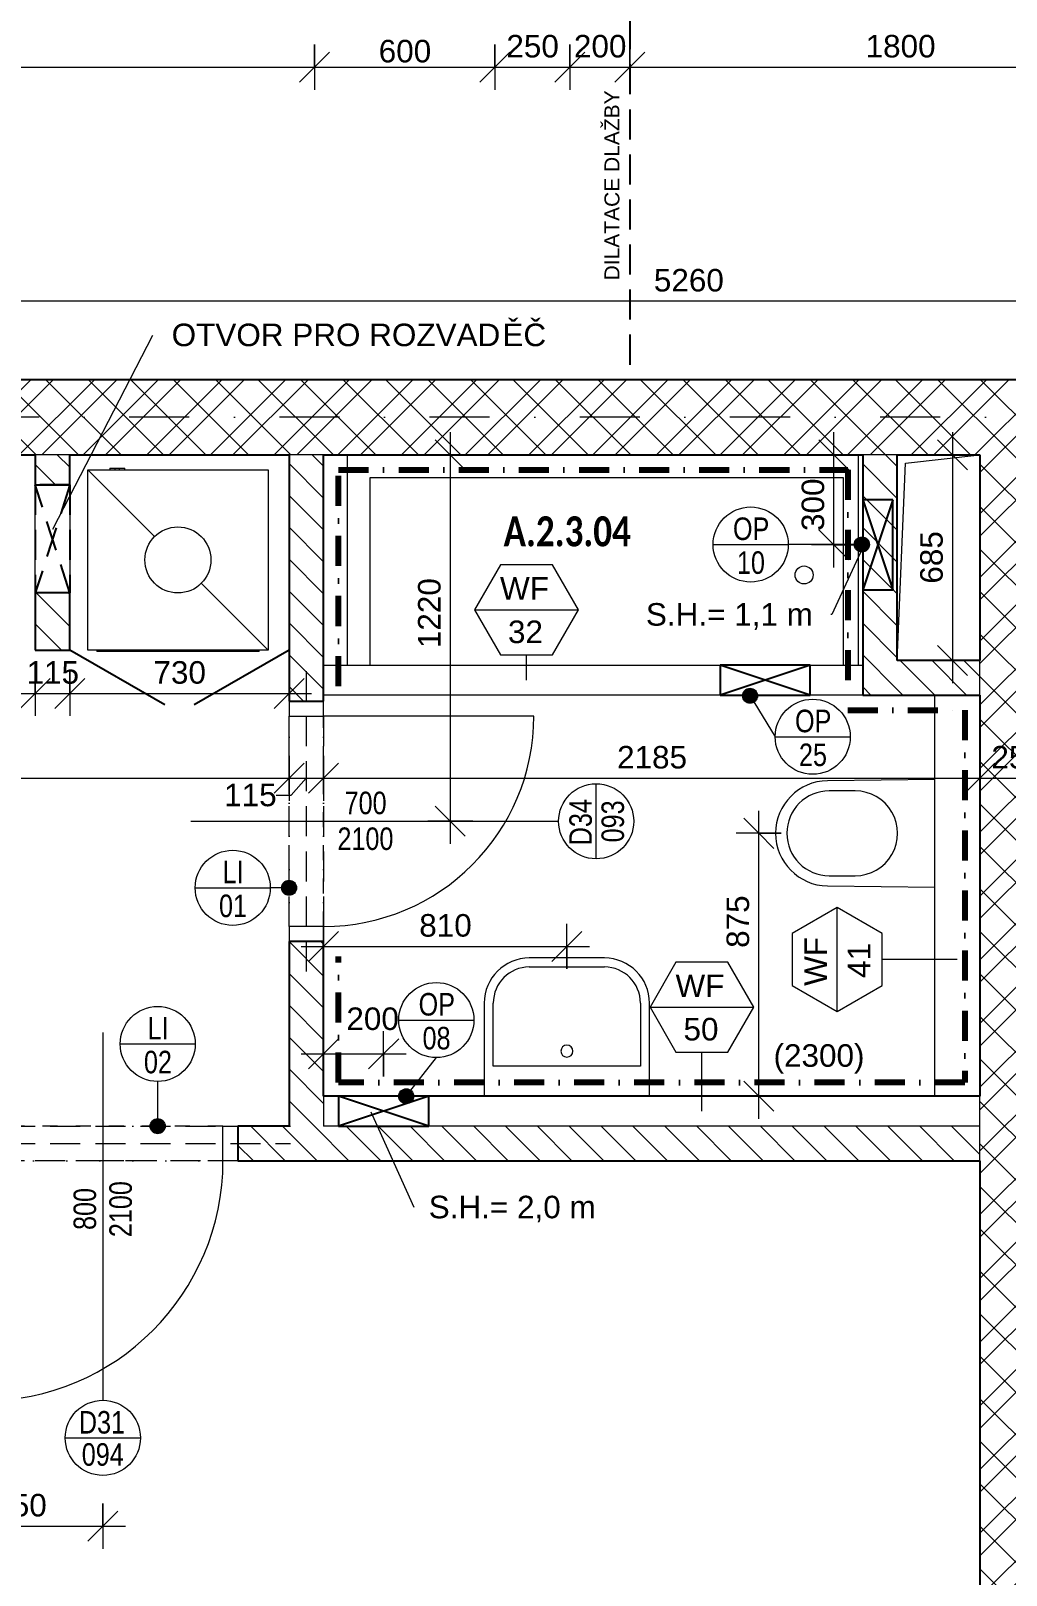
# Model space of a CAD drawing. Header units: millimetres. Extents: x -2533 to 40625, y -3604 to 14792.
# Drawn here: x 12915 to 16163, y 2996 to 8136 of the extents above; entities that cross this region are included whole.
import ezdxf

# ---------------------------------------------------------------- set-up
doc = ezdxf.new("R2010")
doc.units = ezdxf.units.MM
for name, pattern in [('HA_Dash_3mm-S1mm', [150, 100, -50]), ('HA_DashDot_10mm-S3mm', [500, 200, -150, 0, -150]), ('HA_DashDot_2_2mm-S0_6mm', [110, 50, -30, 0, -30]), ('HA_DashDot_4mm-S1mm', [200, 100, -50, 0, -50])]:
    doc.linetypes.add(name, pattern=pattern)
for name, color, linetype, lineweight in [('A-____-____-DIMS', 9, 'Continuous', 5), ('A-____-____-DIMS-50', 9, 'Continuous', 5), ('A-____-____-IDEN', 9, 'Continuous', 9), ('A-AREA-____-IDEN', 9, 'Continuous', 9), ('A-DETL-____-HDLN', 9, 'HA_Dash_3mm-S1mm', 25), ('A-DETL-____-OTLN', 9, 'Continuous', 25), ('A-DETL-GENF-OTLN', 9, 'Continuous', 9), ('A-DOOR-____-IDEN', 9, 'Continuous', 9), ('A-DOOR-____-MCUT', 9, 'HA_DashDot_2_2mm-S0_6mm', 9), ('A-DOOR-____-OTLN', 9, 'Continuous', 9), ('A-DOOR-FRAM-MCUT', 9, 'Continuous', 9), ('A-GENM-____-HDLN', 9, 'HA_Dash_3mm-S1mm', 9), ('A-GENM-____-IDEN', 9, 'Continuous', 9), ('A-GENM-____-MCUT', 9, 'HA_Dash_3mm-S1mm', 25), ('A-GENM-____-OTLN', 9, 'Continuous', 9), ('A-WALL-____-IDEN', 9, 'Continuous', 9), ('A-WALL-____-MCUT', 9, 'Continuous', 9), ('A-WALL-____-PATT', 9, 'Continuous', 25), ('E-ELEC-FIXT-OTLN', 9, 'Continuous', 9), ('G-____-____-TEXT', 9, 'Continuous', 5), ('I-WALL-____-MCUT', 9, 'Continuous', 25), ('I-WALL-____-OTLN', 9, 'Continuous', 9), ('P-SANR-FIXT-OTLN', 9, 'Continuous', 9), ('S-GRID-____-OTLN', 9, 'Continuous', 5)]:
    doc.layers.add(name, color=color, linetype=linetype, lineweight=lineweight)
doc.styles.add('Arial_1', font='arial.ttf', dxfattribs={"height": 75})
doc.styles.add('Arial_2', font='arial.ttf', dxfattribs={"width": 0.8, "height": 75})
doc.styles.add('Arial_3', font='arial.ttf', dxfattribs={"height": 50})
doc.styles.add('Calibri_B', font='calibrib.ttf', dxfattribs={"width": 0.8, "height": 100})
doc.dimstyles.new('Inner_Dimensions', dxfattribs={"dimscale": 304.8, "dimtxt": 76.519455, "dimasz": 0.328084, "dimexe": 0.246063, "dimexo": 0.0625, "dimgap": 0.032808, "dimtad": 1, "dimdec": 0, "dimzin": 0, "dimdsep": 46, "dimtxsty": 'Arial_1', "dimblk1": 'OBLIQUE', "dimblk2": 'OBLIQUE', "dimsah": 1, "dimcen": 0.09, "dimdle": 0.246063, "dimazin": 0, "dimtfac": 1, "dimtdec": 4, "dimtix": 1, "dimtmove": 2, "dimatfit": 3, "dimfxl": 0.246063, "dimfxlon": 1, "dimtvp": 1, "dimtolj": 1, "dimtzin": 0, "dimlwd": 9, "dimlwe": 9, "dimarcsym": 2})
doc.dimstyles.new('Inner_Dimensions_1', dxfattribs={"dimscale": 304.8, "dimtxt": 76.519455, "dimasz": 0.328084, "dimexe": 0.246063, "dimexo": 0.0625, "dimgap": 0.032808, "dimtad": 1, "dimdec": 0, "dimzin": 0, "dimdsep": 46, "dimtxsty": 'Arial_1', "dimblk1": 'OBLIQUE', "dimblk2": 'OBLIQUE', "dimsah": 1, "dimcen": 0.09, "dimdle": 0.246063, "dimazin": 0, "dimtfac": 1, "dimtdec": 4, "dimtix": 1, "dimtmove": 0, "dimatfit": 3, "dimfxl": 0.246063, "dimfxlon": 1, "dimtvp": 1, "dimtolj": 1, "dimtzin": 0, "dimlwd": 9, "dimlwe": 9, "dimarcsym": 2})
doc.dimstyles.new('Inner_Dimensions_2', dxfattribs={"dimscale": 304.8, "dimtxt": 76.519455, "dimasz": 0.328084, "dimexe": 0.246063, "dimexo": 0.0625, "dimgap": 0.032808, "dimtad": 1, "dimdec": 0, "dimzin": 0, "dimdsep": 46, "dimtxsty": 'Arial_1', "dimblk1": 'OBLIQUE', "dimblk2": 'OBLIQUE', "dimsah": 1, "dimcen": 0.09, "dimdle": 0.246063, "dimazin": 0, "dimtfac": 1, "dimtdec": 4, "dimtix": 1, "dimtmove": 1, "dimatfit": 3, "dimfxl": 0.246063, "dimfxlon": 1, "dimtvp": 1, "dimtolj": 1, "dimtzin": 0, "dimlwd": 9, "dimlwe": 9, "dimarcsym": 2})
pattern_1 = [(45, (0, 0), (-106.066, 106.066), []), (45, (75, 0), (-106.066, 106.066), []), (315, (0, 0), (70.71068, 70.71068), [])]
pattern_2 = [(135, (0, 0), (-53.033, -53.033), [])]

# ---------------------------------------------------------------- blocks, each defined once
blk = doc.blocks.new('HA_DR_Single_Swing_Solid - In_BJ_800x2100-2215793-DSP_2NP-A')
at = {"layer": 'A-DOOR-____-MCUT'}
for p, q in [((-400, 57.5), (400, 57.5)), ((-400, -57.5), (400, -57.5))]:
    blk.add_line(p, q, dxfattribs=at)
at = {"layer": 'A-DOOR-____-OTLN', "lineweight": 5}
blk.add_line((400, 857.5), (400, 57.5), dxfattribs=at)
blk.add_arc((400, 57.5), 800, 90, 180, dxfattribs=at)
at = {"layer": 'A-DOOR-FRAM-MCUT'}
for p, q in [((-450, 57.5), (-400, 57.5)), ((-400, 57.5), (-400, -57.5)), ((400, 57.5), (450, 57.5)), ((400, -57.5), (400, 57.5)), ((-400, -57.5), (-450, -57.5)), ((450, -57.5), (400, -57.5))]:
    blk.add_line(p, q, dxfattribs=at)
blk = doc.blocks.new('HA_DR_Single_Swing_Solid - In_BJ_700x2100-2215785-DSP_2NP-A')
at = {"layer": 'A-DOOR-____-MCUT'}
for p, q in [((-350, 57.5), (350, 57.5)), ((-350, -57.5), (350, -57.5))]:
    blk.add_line(p, q, dxfattribs=at)
at = {"layer": 'A-DOOR-____-OTLN', "lineweight": 5}
blk.add_line((350, -757.5), (350, -57.5), dxfattribs=at)
blk.add_arc((350, -57.5), 700, 180, 270, dxfattribs=at)
at = {"layer": 'A-DOOR-FRAM-MCUT'}
for p, q in [((-350, 57.5), (-400, 57.5)), ((-350, -57.5), (-350, 57.5)), ((400, 57.5), (350, 57.5)), ((350, 57.5), (350, -57.5)), ((-400, -57.5), (-350, -57.5)), ((350, -57.5), (400, -57.5))]:
    blk.add_line(p, q, dxfattribs=at)
blk = doc.blocks.new('HA_GM_Shaft_Rectangle - Default-2065167-DSP_2NP-A')
at = {"layer": 'A-DETL-GENF-OTLN'}
for p, q in [((27.5, -27.5), (275, 0)), ((0, -685), (27.5, -27.5))]:
    blk.add_line(p, q, dxfattribs=at)
at = {"layer": 'A-GENM-____-OTLN'}
for p, q in [((0, -685), (0, 0)), ((0, 0), (275, 0)), ((275, 0), (275, -685)), ((275, -685), (0, -685))]:
    blk.add_line(p, q, dxfattribs=at)
blk = doc.blocks.new('ABMV_Bathtub_Generic - 800x1700-V4-DSP_2NP-A')
at = {"layer": 'P-SANR-FIXT-OTLN'}
for p, q in [((100, 1700), (800, 1700)), ((100, 1700), (800, 1700)), ((100, 1625), (725, 1625)), ((100, 1625), (725, 1625)), ((725, 1625), (725, 50)), ((725, 1625), (725, 50)), ((725, 50), (100, 50)), ((725, 50), (100, 50)), ((800, 0), (100, 0)), ((800, 0), (100, 0))]:
    blk.add_line(p, q, dxfattribs=at)
blk.add_circle((400, 180), 30, dxfattribs=at)
blk = doc.blocks.new('ABMV_Toilet_WallHung - Default-1481197-DSP_2NP-A')
at = {"layer": 'A-GENM-____-OTLN'}
for p, q in [((-50, 432.3), (-54.6, 75)), ((-16.3, 426.2), (-16.3, 340.3)), ((266.3, 340.3), (266.3, 426.2)), ((304.6, 75), (300, 432.3))]:
    blk.add_line(p, q, dxfattribs=at)
for centre, radius, start, end in [((125, 430.1), 175, 0.7323, 179.2677), ((125, 426.2), 141.3, 0, 180), ((125, 340.3), 141.3, 180, 360)]:
    blk.add_arc(centre, radius, start, end, dxfattribs=at)
blk = doc.blocks.new('ABMV_WashBasin_Generic - 550x460-2226439-DSP_2NP-A')
at = {"layer": 'P-SANR-FIXT-OTLN'}
for p, q in [((250, 510), (0, 510)), ((0, 480), (250, 480)), ((-150, 360), (-150, 50)), ((-120, 150), (-120, 360)), ((370, 360), (370, 150)), ((400, 50), (400, 360)), ((370, 150), (-120, 150))]:
    blk.add_line(p, q, dxfattribs=at)
for centre, radius, start, end in [((0, 360), 150, 90, 180), ((0, 360), 120, 90, 180), ((250, 360), 150, 360, 90), ((250, 360), 120, 360, 90), ((125, 200), 20, 90, 270), ((125, 200), 20, 270, 90)]:
    blk.add_arc(centre, radius, start, end, dxfattribs=at)
blk = doc.blocks.new('R_bathroom_washing_machine - 600x600x900-1657432-DSP_2NP-A')
at = {"layer": 'E-ELEC-FIXT-OTLN'}
for p, q in [((77.5, 3.4), (677.5, 3.4)), ((77.5, -596.6), (77.5, 3.4)), ((77.5, 3.4), (299.7, -218.9)), ((107.5, 8.4), (647.5, 8.4)), ((107.5, 8.4), (107.5, 3.4)), ((647.5, 3.4), (647.5, 8.4)), ((677.5, 3.4), (677.5, -596.6)), ((455.3, -374.4), (677.5, -596.6)), ((677.5, -596.6), (77.5, -596.6)), ((554.7, -596.6), (554.7, -601.6)), ((572.4, -601.6), (554.7, -601.6)), ((572.2, -596.6), (572.2, -601.6)), ((579.7, -601.6), (572.4, -601.6)), ((586.9, -601.6), (579.7, -601.6)), ((604.7, -601.6), (586.9, -601.6)), ((587.2, -601.6), (587.2, -596.6)), ((604.7, -601.6), (604.7, -596.6))]:
    blk.add_line(p, q, dxfattribs=at)
blk.add_circle((377.5, -296.6), 110, dxfattribs=at)
blk = doc.blocks.new('HA_GM_Tiling_LineBased - Generic Tiles-2156414-DSP_2NP-A')
at = {"layer": 'A-GENM-____-OTLN', "linetype": 'HA_DashDot_4mm-S1mm', "lineweight": 80}
blk.add_line((50, -50), (470, -50), dxfattribs=at)
blk = doc.blocks.new('HA_GM_Tiling_LineBased - Generic Tiles-2156419-DSP_2NP-A')
at = {"layer": 'A-GENM-____-OTLN', "linetype": 'HA_DashDot_4mm-S1mm', "lineweight": 80}
blk.add_line((-50, -50), (340, -50), dxfattribs=at)
blk = doc.blocks.new('HA_GM_Tiling_LineBased - Generic Tiles-2156413-DSP_2NP-A')
at = {"layer": 'A-GENM-____-OTLN', "linetype": 'HA_DashDot_4mm-S1mm', "lineweight": 80}
blk.add_line((50, -50), (1290, -50), dxfattribs=at)
blk = doc.blocks.new('HA_GM_Tiling_LineBased - Generic Tiles-2156412-DSP_2NP-A')
at = {"layer": 'A-GENM-____-OTLN', "linetype": 'HA_DashDot_4mm-S1mm', "lineweight": 80}
blk.add_line((50, -50), (2135, -50), dxfattribs=at)
blk = doc.blocks.new('HA_GM_Tiling_LineBased - Generic Tiles-2156420-DSP_2NP-A')
at = {"layer": 'A-GENM-____-OTLN', "linetype": 'HA_DashDot_4mm-S1mm', "lineweight": 80}
blk.add_line((50, -50), (770, -50), dxfattribs=at)
blk = doc.blocks.new('HA_GM_Tiling_LineBased - Generic Tiles-2156421-DSP_2NP-A')
at = {"layer": 'A-GENM-____-OTLN', "linetype": 'HA_DashDot_4mm-S1mm', "lineweight": 80}
blk.add_line((50, -50), (1745, -50), dxfattribs=at)
blk = doc.blocks.new('HA_GM_Tiling_LineBased - Generic Tiles-2156422-DSP_2NP-A')
at = {"layer": 'A-GENM-____-OTLN', "linetype": 'HA_DashDot_4mm-S1mm', "lineweight": 80}
blk.add_line((50, -50), (850, -50), dxfattribs=at)
blk = doc.blocks.new('TB_Porotherm KP11_5_1250mm - TB_Porotherm KP11_5_1250mm-1972106-DSP_2NP-A')
at = {"layer": 'A-GENM-____-HDLN'}
for p, q in [((-625, 57.5), (625, 57.5)), ((-625, 0), (625, 0)), ((625, -57.5), (-625, -57.5))]:
    blk.add_line(p, q, dxfattribs=at)
blk = doc.blocks.new('TB_Porotherm KP11_5_1000mm - TB_Porotherm KP11_5_1000mm-1965691-DSP_2NP-A')
at = {"layer": 'A-GENM-____-HDLN'}
for p, q in [((-500, 57.5), (500, 57.5)), ((-500, 0), (500, 0)), ((500, -57.5), (-500, -57.5))]:
    blk.add_line(p, q, dxfattribs=at)
blk = doc.blocks.new('HA_GM_Opening_Rectangle_WallBased - Default-2135490-DSP_2NP-A')
at = {"layer": 'A-GENM-____-MCUT'}
for p, q in [((305, 57.5), (-55, -57.5)), ((-55, 57.5), (305, -57.5)), ((-55, 57.5), (-55, -57.5)), ((-55, 57.5), (305, 57.5)), ((305, 57.5), (305, -57.5)), ((-55, -57.5), (305, -57.5))]:
    blk.add_line(p, q, dxfattribs=at)
blk = doc.blocks.new('DIMBLOCK15-DSP_2NP-A')
at = {"layer": 'A-____-____-DIMS-50', "lineweight": 9}
for p, q in [((12475, 7161.4), (12475, 7311.4)), ((17735, 7161.4), (17735, 7311.4)), ((12475, 7236.4), (12525, 7286.4)), ((17735, 7236.4), (17785, 7286.4)), ((12475, 7236.4), (12425, 7186.4)), ((17735, 7236.4), (12475, 7236.4)), ((12475, 7236.4), (12475, 7161.4)), ((17735, 7236.4), (17685, 7186.4)), ((17735, 7236.4), (17735, 7161.4))]:
    blk.add_line(p, q, dxfattribs=at)
at = {"layer": 'A-____-____-DIMS-50', "color": 0, "lineweight": 9, "insert": (14989.6, 7343.7), "char_height": 75, "width": 276.883, "attachment_point": 1, "line_spacing_factor": 0.941778, "style": 'Arial_1'}
blk.add_mtext('5260', dxfattribs=at)
blk = doc.blocks.new('_Oblique')
at = {"color": 0, "linetype": 'ByBlock', "lineweight": -2}
blk.add_line((-0.5, -0.5), (0.5, 0.5), dxfattribs=at)
blk = doc.blocks.new('DIMBLOCK26-DSP_2NP-A')
at = {"layer": 'A-____-____-DIMS-50', "lineweight": 9}
for p, q in [((14311.7, 6800), (14311.7, 5430)), ((14311.7, 6725), (14261.7, 6775)), ((14386.7, 6725), (14236.7, 6725)), ((14311.7, 6725), (14361.7, 6675)), ((14311.7, 6725), (14386.7, 6725)), ((14311.7, 5505), (14261.7, 5555)), ((14386.7, 5505), (14236.7, 5505)), ((14311.7, 5505), (14361.7, 5455)), ((14311.7, 5505), (14386.7, 5505))]:
    blk.add_line(p, q, dxfattribs=at)
at = {"layer": 'A-____-____-DIMS-50', "color": 0, "lineweight": 9, "insert": (14204.4, 6081.3), "char_height": 75, "width": 276.883, "attachment_point": 1, "rotation": 90, "line_spacing_factor": 0.941778, "style": 'Arial_1'}
blk.add_mtext('1220', dxfattribs=at)
blk = doc.blocks.new('HA_TAG_Door_TypeMark_wDimensions - Scale50_Right with Bouble-921060-DSP_2NP-A')
at = {"layer": 'A-DOOR-____-IDEN'}
for p, q in [((0, 5), (0, -19.5)), ((-2.5, -22), (2.5, -22))]:
    blk.add_line(p, q, dxfattribs=at)
blk.add_circle((0, -22), 2.5, dxfattribs=at)
blk = doc.blocks.new('DIMBLOCK113-DSP_2NP-A')
at = {"layer": 'A-____-____-DIMS-50', "lineweight": 9}
for p, q in [((10130.4, 8090.4), (10130.4, 7940.4)), ((10130.4, 8015.4), (10130.4, 8090.4)), ((13860, 8090.4), (13860, 7940.4)), ((13860, 8015.4), (13860, 8090.4)), ((10130.4, 8015.4), (10180.4, 8065.4)), ((13860, 8015.4), (13910, 8065.4)), ((10130.4, 8015.4), (10080.4, 7965.4)), ((10130.4, 8015.4), (13860, 8015.4)), ((13860, 8015.4), (13810, 7965.4))]:
    blk.add_line(p, q, dxfattribs=at)
at = {"layer": 'A-____-____-DIMS-50', "color": 0, "lineweight": 9, "insert": (11879.8, 8122.8), "char_height": 75, "width": 276.883, "attachment_point": 1, "line_spacing_factor": 0.941778, "style": 'Arial_1'}
blk.add_mtext('3730', dxfattribs=at)
blk = doc.blocks.new('DIMBLOCK114-DSP_2NP-A')
at = {"layer": 'A-____-____-DIMS-50', "lineweight": 9}
for p, q in [((13860, 8090.4), (13860, 7940.4)), ((13860, 8015.4), (13860, 8090.4)), ((14460, 8090.4), (14460, 7940.4)), ((14460, 8015.4), (14460, 8090.4)), ((13860, 8015.4), (13910, 8065.4)), ((14460, 8015.4), (14510, 8065.4)), ((13860, 8015.4), (13810, 7965.4)), ((13860, 8015.4), (14460, 8015.4)), ((14460, 8015.4), (14410, 7965.4))]:
    blk.add_line(p, q, dxfattribs=at)
at = {"layer": 'A-____-____-DIMS-50', "color": 0, "lineweight": 9, "insert": (14073.5, 8106.4), "char_height": 75, "width": 207.662, "attachment_point": 1, "line_spacing_factor": 0.941778, "style": 'Arial_1'}
blk.add_mtext('600', dxfattribs=at)
blk = doc.blocks.new('DIMBLOCK115-DSP_2NP-A')
at = {"layer": 'A-____-____-DIMS-50', "lineweight": 9}
for p, q in [((14460, 8090.4), (14460, 7940.4)), ((14460, 8015.4), (14460, 8090.4)), ((14710, 8090.4), (14710, 7940.4)), ((14710, 8015.4), (14710, 8090.4)), ((14460, 8015.4), (14510, 8065.4)), ((14710, 8015.4), (14760, 8065.4)), ((14460, 8015.4), (14410, 7965.4)), ((14460, 8015.4), (14710, 8015.4)), ((14710, 8015.4), (14660, 7965.4))]:
    blk.add_line(p, q, dxfattribs=at)
at = {"layer": 'A-____-____-DIMS-50', "color": 0, "lineweight": 9, "insert": (14498.5, 8122.8), "char_height": 75, "width": 207.662, "attachment_point": 1, "line_spacing_factor": 0.941778, "style": 'Arial_1'}
blk.add_mtext('250', dxfattribs=at)
blk = doc.blocks.new('DIMBLOCK116-DSP_2NP-A')
at = {"layer": 'A-____-____-DIMS-50', "lineweight": 9}
for p, q in [((14710, 8090.4), (14710, 7940.4)), ((14710, 8015.4), (14710, 8090.4)), ((14910, 8090.4), (14910, 7940.4)), ((14910, 8015.4), (14910, 8090.4)), ((14710, 8015.4), (14760, 8065.4)), ((14910, 8015.4), (14960, 8065.4)), ((14710, 8015.4), (14660, 7965.4)), ((14710, 8015.4), (14910, 8015.4)), ((14910, 8015.4), (14860, 7965.4))]:
    blk.add_line(p, q, dxfattribs=at)
at = {"layer": 'A-____-____-DIMS-50', "color": 0, "lineweight": 9, "insert": (14723.5, 8122.8), "char_height": 75, "width": 207.662, "attachment_point": 1, "line_spacing_factor": 0.941778, "style": 'Arial_1'}
blk.add_mtext('200', dxfattribs=at)
blk = doc.blocks.new('DIMBLOCK117-DSP_2NP-A')
at = {"layer": 'A-____-____-DIMS-50', "lineweight": 9}
for p, q in [((14910, 8090.4), (14910, 7940.4)), ((14910, 8015.4), (14910, 8090.4)), ((16710, 8090.4), (16710, 7940.4)), ((16710, 8015.4), (16710, 8090.4)), ((14910, 8015.4), (14960, 8065.4)), ((16710, 8015.4), (16760, 8065.4)), ((14910, 8015.4), (14860, 7965.4)), ((14910, 8015.4), (16710, 8015.4)), ((16710, 8015.4), (16660, 7965.4))]:
    blk.add_line(p, q, dxfattribs=at)
at = {"layer": 'A-____-____-DIMS-50', "color": 0, "lineweight": 9, "insert": (15694.6, 8122.8), "char_height": 75, "width": 276.883, "attachment_point": 1, "line_spacing_factor": 0.941778, "style": 'Arial_1'}
blk.add_mtext('1800', dxfattribs=at)
blk = doc.blocks.new('DIMBLOCK127-DSP_2NP-A')
at = {"layer": 'A-____-____-DIMS-50', "lineweight": 9}
for p, q in [((10760, 5723.4), (10760, 5573.4)), ((10760, 5648.4), (10760, 5723.4)), ((13775, 5723.4), (13775, 5573.4)), ((13775, 5648.4), (13775, 5723.4)), ((10760, 5648.4), (10810, 5698.4)), ((13775, 5648.4), (13825, 5698.4)), ((10760, 5648.4), (10710, 5598.4)), ((10760, 5648.4), (13775, 5648.4)), ((13775, 5648.4), (13725, 5598.4))]:
    blk.add_line(p, q, dxfattribs=at)
at = {"layer": 'A-____-____-DIMS-50', "color": 0, "lineweight": 9, "insert": (12152.1, 5755.8), "char_height": 75, "width": 276.883, "attachment_point": 1, "line_spacing_factor": 0.941778, "style": 'Arial_1'}
blk.add_mtext('3015', dxfattribs=at)
blk = doc.blocks.new('DIMBLOCK128-DSP_2NP-A')
at = {"layer": 'A-____-____-DIMS-50', "lineweight": 9}
for p, q in [((13775, 5723.4), (13775, 5573.4)), ((13775, 5648.4), (13775, 5723.4)), ((13890, 5723.4), (13890, 5573.4)), ((13890, 5648.4), (13890, 5723.4)), ((13775, 5648.4), (13825, 5698.4)), ((13890, 5648.4), (13940, 5698.4)), ((13775, 5648.4), (13725, 5598.4)), ((13775, 5648.4), (13890, 5648.4)), ((13781.9, 5591.7), (13832.5, 5648.4)), ((13890, 5648.4), (13840, 5598.4)), ((13731.9, 5591.7), (13781.9, 5591.7))]:
    blk.add_line(p, q, dxfattribs=at)
at = {"layer": 'A-____-____-DIMS-50', "color": 0, "lineweight": 9, "insert": (13558.8, 5630.2), "char_height": 75, "width": 207.662, "attachment_point": 1, "line_spacing_factor": 0.941778, "style": 'Arial_1'}
blk.add_mtext('115', dxfattribs=at)
blk = doc.blocks.new('DIMBLOCK129-DSP_2NP-A')
at = {"layer": 'A-____-____-DIMS-50', "lineweight": 9}
for p, q in [((13890, 5723.4), (13890, 5573.4)), ((13890, 5648.4), (13890, 5723.4)), ((16075, 5723.4), (16075, 5573.4)), ((16075, 5648.4), (16075, 5723.4)), ((13890, 5648.4), (13940, 5698.4)), ((16075, 5648.4), (16125, 5698.4)), ((13890, 5648.4), (13840, 5598.4)), ((13890, 5648.4), (16075, 5648.4)), ((16075, 5648.4), (16025, 5598.4))]:
    blk.add_line(p, q, dxfattribs=at)
at = {"layer": 'A-____-____-DIMS-50', "color": 0, "lineweight": 9, "insert": (14867.1, 5755.8), "char_height": 75, "width": 276.883, "attachment_point": 1, "line_spacing_factor": 0.941778, "style": 'Arial_1'}
blk.add_mtext('2185', dxfattribs=at)
blk = doc.blocks.new('DIMBLOCK130-DSP_2NP-A')
at = {"layer": 'A-____-____-DIMS-50', "lineweight": 9}
for p, q in [((16075, 5723.4), (16075, 5573.4)), ((16075, 5648.4), (16075, 5723.4)), ((16325, 5723.4), (16325, 5573.4)), ((16325, 5648.4), (16325, 5723.4)), ((16075, 5648.4), (16125, 5698.4)), ((16325, 5648.4), (16375, 5698.4)), ((16075, 5648.4), (16025, 5598.4)), ((16075, 5648.4), (16325, 5648.4)), ((16325, 5648.4), (16275, 5598.4))]:
    blk.add_line(p, q, dxfattribs=at)
at = {"layer": 'A-____-____-DIMS-50', "color": 0, "lineweight": 9, "insert": (16113.5, 5755.8), "char_height": 75, "width": 207.662, "attachment_point": 1, "line_spacing_factor": 0.941778, "style": 'Arial_1'}
blk.add_mtext('250', dxfattribs=at)
blk = doc.blocks.new('DIMBLOCK153-DSP_2NP-A')
at = {"layer": 'A-____-____-DIMS-50', "lineweight": 9}
for p, q in [((15983.8, 6800), (15983.8, 5965)), ((15983.8, 6725), (15933.8, 6775)), ((15908.8, 6725), (16058.8, 6725)), ((15983.8, 6725), (15908.8, 6725)), ((15983.8, 6725), (16033.8, 6675)), ((15983.8, 6040), (15933.8, 6090)), ((16058.8, 6040), (15908.8, 6040)), ((15983.8, 6040), (16033.8, 5990)), ((15983.8, 6040), (16058.8, 6040))]:
    blk.add_line(p, q, dxfattribs=at)
at = {"layer": 'A-____-____-DIMS-50', "color": 0, "lineweight": 9, "insert": (15876.4, 6296), "char_height": 75, "width": 207.662, "attachment_point": 1, "rotation": 90, "line_spacing_factor": 0.941778, "style": 'Arial_1'}
blk.add_mtext('685', dxfattribs=at)
blk = doc.blocks.new('HA_TAG_WA_Partitions - Group _ Type Mark-556634-DSP_2NP-A')
at = {"layer": 'A-WALL-____-IDEN'}
for p, q in [((-1.73, 3), (-3.46, 0)), ((1.73, 3), (-1.73, 3)), ((3.46, 0), (1.73, 3)), ((-3.46, 0), (3.46, 0)), ((-3.46, 0), (-1.73, -3)), ((1.73, -3), (3.46, 0)), ((-1.73, -3), (1.73, -3))]:
    blk.add_line(p, q, dxfattribs=at)
blk = doc.blocks.new('DIMBLOCK173-DSP_2NP-A')
at = {"layer": 'A-____-____-DIMS-50', "lineweight": 9}
for p, q in [((12930, 6005.7), (12930, 5855.7)), ((12930, 5930.7), (12930, 6005.7)), ((12930, 5930.7), (12980, 5980.7)), ((13045, 6005.7), (13045, 5855.7)), ((13045, 5930.7), (13045, 6005.7)), ((13045, 5930.7), (13095, 5980.7)), ((12855, 5930.7), (13045, 5930.7)), ((12930, 5930.7), (12880, 5880.7)), ((13045, 5930.7), (12995, 5880.7))]:
    blk.add_line(p, q, dxfattribs=at)
at = {"layer": 'A-____-____-DIMS-50', "color": 0, "lineweight": 9, "insert": (12901, 6038.1), "char_height": 75, "width": 207.662, "attachment_point": 1, "line_spacing_factor": 0.941778, "style": 'Arial_1'}
blk.add_mtext('115', dxfattribs=at)
blk = doc.blocks.new('DIMBLOCK174-DSP_2NP-A')
at = {"layer": 'A-____-____-DIMS-50', "lineweight": 9}
for p, q in [((13045, 6005.7), (13045, 5855.7)), ((13045, 5930.7), (13045, 6005.7)), ((13045, 5930.7), (13095, 5980.7)), ((13775, 6005.7), (13775, 5855.7)), ((13775, 5930.7), (13775, 6005.7)), ((13775, 5930.7), (13825, 5980.7)), ((13045, 5930.7), (12995, 5880.7)), ((13045, 5930.7), (13850, 5930.7)), ((13775, 5930.7), (13725, 5880.7))]:
    blk.add_line(p, q, dxfattribs=at)
at = {"layer": 'A-____-____-DIMS-50', "color": 0, "lineweight": 9, "insert": (13323.5, 6038.1), "char_height": 75, "width": 207.662, "attachment_point": 1, "line_spacing_factor": 0.941778, "style": 'Arial_1'}
blk.add_mtext('730', dxfattribs=at)
blk = doc.blocks.new('HA_TAG_GM_Products - Generic-588599-DSP_2NP-A')
at = {"layer": 'A-GENM-____-IDEN'}
blk.add_line((-2.5, 0), (2.5, 0), dxfattribs=at)
blk.add_circle((0, 0), 2.5, dxfattribs=at)
blk = doc.blocks.new('DIMBLOCK211-DSP_2NP-A')
at = {"layer": 'A-____-____-DIMS-50', "lineweight": 9}
for p, q in [((13890, 4805.9), (13890, 4655.9)), ((13890, 4730.9), (13890, 4805.9)), ((13890, 4730.9), (13940, 4780.9)), ((14090, 4655.9), (14090, 4805.9)), ((14090, 4730.9), (14140, 4780.9)), ((13815, 4730.9), (14165, 4730.9)), ((13890, 4730.9), (13840, 4680.9)), ((14090, 4730.9), (14040, 4680.9)), ((14090, 4730.9), (14090, 4655.9))]:
    blk.add_line(p, q, dxfattribs=at)
at = {"layer": 'A-____-____-DIMS-50', "color": 0, "lineweight": 9, "insert": (13965.8, 4885.3), "char_height": 75, "width": 207.662, "attachment_point": 1, "line_spacing_factor": 0.941778, "style": 'Arial_1'}
blk.add_mtext('200', dxfattribs=at)
blk = doc.blocks.new('DIMBLOCK212-DSP_2NP-A')
at = {"layer": 'A-____-____-DIMS-50', "lineweight": 9}
for p, q in [((15589, 6350.4), (15589, 6800)), ((15589, 6725), (15539, 6775)), ((15514, 6725), (15664, 6725)), ((15589, 6725), (15514, 6725)), ((15589, 6725), (15639, 6675)), ((15589, 6425.4), (15539, 6475.4)), ((15664, 6425.4), (15514, 6425.4)), ((15589, 6425.4), (15639, 6375.4)), ((15589, 6425.4), (15664, 6425.4))]:
    blk.add_line(p, q, dxfattribs=at)
at = {"layer": 'A-____-____-DIMS-50', "color": 0, "lineweight": 9, "insert": (15481.6, 6471.4), "char_height": 75, "width": 207.662, "attachment_point": 1, "rotation": 90, "line_spacing_factor": 0.941778, "style": 'Arial_1'}
blk.add_mtext('300', dxfattribs=at)
blk = doc.blocks.new('DIMBLOCK221-DSP_2NP-A')
at = {"layer": 'A-____-____-DIMS-50', "lineweight": 9}
for p, q in [((12605, 3233.6), (12605, 3083.6)), ((12605, 3158.6), (12605, 3233.6)), ((12605, 3158.6), (12655, 3208.6)), ((13155, 3233.6), (13155, 3083.6)), ((13155, 3158.6), (13155, 3233.6)), ((13155, 3158.6), (13205, 3208.6)), ((12530, 3158.6), (13230, 3158.6)), ((12605, 3158.6), (12555, 3108.6)), ((13155, 3158.6), (13105, 3108.6))]:
    blk.add_line(p, q, dxfattribs=at)
at = {"layer": 'A-____-____-DIMS-50', "color": 0, "lineweight": 9, "insert": (12793.5, 3266), "char_height": 75, "width": 207.662, "attachment_point": 1, "line_spacing_factor": 0.941778, "style": 'Arial_1'}
blk.add_mtext('550', dxfattribs=at)
blk = doc.blocks.new('DIMBLOCK242-DSP_2NP-A')
at = {"layer": 'A-____-____-DIMS-50', "lineweight": 9}
for p, q in [((13890, 5163.7), (13890, 5013.7)), ((13890, 5088.7), (13890, 5163.7)), ((14700, 5013.7), (14700, 5163.7)), ((13890, 5088.7), (13940, 5138.7)), ((14700, 5088.7), (14750, 5138.7)), ((13815, 5088.7), (14775, 5088.7)), ((13890, 5088.7), (13840, 5038.7)), ((14700, 5088.7), (14650, 5038.7)), ((14700, 5088.7), (14700, 5013.7))]:
    blk.add_line(p, q, dxfattribs=at)
at = {"layer": 'A-____-____-DIMS-50', "color": 0, "lineweight": 9, "insert": (14208.5, 5196.1), "char_height": 75, "width": 207.662, "attachment_point": 1, "line_spacing_factor": 0.941778, "style": 'Arial_1'}
blk.add_mtext('810', dxfattribs=at)
blk = doc.blocks.new('DIMBLOCK243-DSP_2NP-A')
at = {"layer": 'A-____-____-DIMS-50', "lineweight": 9}
for p, q in [((15339, 5465), (15289, 5515)), ((15339, 4515), (15339, 5540)), ((15414, 5465), (15264, 5465)), ((15339, 5465), (15389, 5415)), ((15339, 5465), (15414, 5465)), ((15339, 4590), (15289, 4640)), ((15264, 4590), (15414, 4590)), ((15339, 4590), (15264, 4590)), ((15339, 4590), (15389, 4540))]:
    blk.add_line(p, q, dxfattribs=at)
at = {"layer": 'A-____-____-DIMS-50', "color": 0, "lineweight": 9, "insert": (15231.6, 5083.6), "char_height": 75, "width": 207.662, "attachment_point": 1, "rotation": 90, "line_spacing_factor": 0.941778, "style": 'Arial_1'}
blk.add_mtext('875', dxfattribs=at)

msp = doc.modelspace()

# ---------------------------------------------------------------- hatches: boundary and pattern name
at = {"layer": 'A-GENM-____-IDEN'}
h = msp.add_hatch(color=256, dxfattribs=at)
edge = h.paths.add_edge_path()
edge.add_arc((15682.2, 6426.3), 25, 0, 360)
h = msp.add_hatch(color=256, dxfattribs=at)
edge = h.paths.add_edge_path()
edge.add_arc((15309.9, 5922.9), 25, 0, 360)
h = msp.add_hatch(color=256, dxfattribs=at)
edge = h.paths.add_edge_path()
edge.add_arc((13775, 5283.6), 25, 0, 360)
h = msp.add_hatch(color=256, dxfattribs=at)
edge = h.paths.add_edge_path()
edge.add_arc((14165.1, 4589.7), 25, 0, 360)
h = msp.add_hatch(color=256, dxfattribs=at)
edge = h.paths.add_edge_path()
edge.add_arc((13337.6, 4490), 25, 0, 360)
at = {"layer": 'A-WALL-____-PATT', "lineweight": 5}
h = msp.add_hatch(dxfattribs=at)
h.set_pattern_fill('FP_3', color=256, style=0, pattern_type=2)
h.set_pattern_definition(pattern_1)
h.paths.add_polyline_path([(15210, 6725), (17735, 6725), (17735, 6975), (12475, 6975), (12475, 6725), (13890, 6725)])
h.paths.add_polyline_path([(11275, 6725), (11475, 6725), (11475, 6975), (10940, 6975), (10940, 6725)])
h.paths.add_polyline_path([(18735, 6725), (19160, 6725), (19160, 6975), (18735, 6975)])
h.paths.add_polyline_path([(20219.1, 6725), (22060, 6725), (22060, 6975), (20060, 6975), (20060, 6725), (20104.1, 6725)])
h = msp.add_hatch(dxfattribs=at)
h.set_pattern_fill('FP_1', color=256, style=0, pattern_type=2)
h.set_pattern_definition(pattern_2)
h.paths.add_polyline_path([(13045, 6075), (13045, 6265), (12930, 6265), (12930, 6075)])
h.paths.add_polyline_path([(12930, 6625), (13045, 6625), (13045, 6725), (12930, 6725)])
h = msp.add_hatch(dxfattribs=at)
h.set_pattern_fill('FP_1', color=256, style=0, pattern_type=2)
h.set_pattern_definition(pattern_2)
h.paths.add_polyline_path([(13890, 4490), (13890, 5105), (13775, 5105), (13775, 4490)])
h.paths.add_polyline_path([(13890, 5905), (13890, 6725), (13775, 6725), (13775, 5905)])
h = msp.add_hatch(dxfattribs=at)
h.set_pattern_fill('FP_1', color=256, style=0, pattern_type=2)
h.set_pattern_definition(pattern_2)
h.paths.add_polyline_path([(15800, 5925), (15800, 6725), (15685, 6725), (15685, 5925)])
h = msp.add_hatch(dxfattribs=at)
h.set_pattern_fill('FP_3', color=256, style=0, pattern_type=2)
h.set_pattern_definition(pattern_1)
h.paths.add_polyline_path([(16325, 850), (16325, 6725), (16075, 6725), (16075, 850)])
h = msp.add_hatch(dxfattribs=at)
h.set_pattern_fill('FP_1', color=256, style=0, pattern_type=2)
h.set_pattern_definition(pattern_2)
h.paths.add_polyline_path([(16060.4, 5925), (16075, 5925), (16075, 6040), (15800, 6040), (15800, 5925)])
h = msp.add_hatch(dxfattribs=at)
h.set_pattern_fill('FP_1', color=256, style=0, pattern_type=2)
h.set_pattern_definition(pattern_2)
h.paths.add_polyline_path([(16075, 4375), (16075, 4490), (13605, 4490), (13605, 4375), (15210, 4375)])
h.paths.add_polyline_path([(10645, 4375), (11090, 4375), (11090, 4490), (10645, 4490)])
h.paths.add_polyline_path([(12705, 4375), (12705, 4490), (12390, 4490), (12390, 4375), (12605, 4375)])

# ---------------------------------------------------------------- linework, layer by layer
at = {"layer": 'A-____-____-IDEN'}
msp.add_line((12988.1, 6477.1), (13321.3, 7123.1), dxfattribs=at)
at = {"layer": 'A-DETL-____-HDLN'}
msp.add_line((14910, 8475), (14910, 6975), dxfattribs=at)
at = {"layer": 'A-DETL-____-OTLN'}
for p, q in [((15685, 6575.4), (15685, 6275.4)), ((15785, 6575.4), (15685, 6575.4)), ((15685, 6575.4), (15785, 6275.4)), ((15785, 6575.4), (15685, 6275.4)), ((15785, 6275.4), (15785, 6575.4)), ((15685, 6275.4), (15785, 6275.4)), ((13361.1, 5892.5), (13045, 6075)), ((13775, 6075), (13458.9, 5892.5)), ((15510, 6025), (15210, 6025)), ((15210, 6025), (15210, 5925)), ((15510, 6025), (15210, 5925)), ((15510, 5925), (15210, 6025)), ((15510, 5925), (15510, 6025)), ((15210, 5925), (15510, 5925)), ((14240, 4590), (13940, 4590)), ((13940, 4590), (13940, 4490)), ((14240, 4590), (13940, 4490)), ((14240, 4490), (13940, 4590)), ((14240, 4490), (14240, 4590)), ((13940, 4490), (14240, 4490))]:
    msp.add_line(p, q, dxfattribs=at)
at = {"layer": 'A-GENM-____-IDEN'}
for p, q in [((15682.2, 6426.3), (15437, 6426.3)), ((15309.9, 5922.9), (15393.6, 5786.4)), ((13775, 5283.6), (13712.6, 5283.6)), ((14165.1, 4589.7), (14265.4, 4718.3)), ((13337.6, 4490), (13337.6, 4638.8))]:
    msp.add_line(p, q, dxfattribs=at)
for centre in [(15682.2, 6426.3), (15309.9, 5922.9), (13775, 5283.6), (14165.1, 4589.7), (13337.6, 4490)]:
    msp.add_circle(centre, 25, dxfattribs=at)
at = {"layer": 'A-WALL-____-IDEN'}
for p, q in [((14565.3, 5975), (14565.3, 6058.8)), ((16000, 5045.2), (15749.7, 5045.2)), ((15149.8, 4540), (15149.8, 4736))]:
    msp.add_line(p, q, dxfattribs=at)
at = {"layer": 'A-WALL-____-MCUT'}
for p, q in [((13045, 6725), (12930, 6725)), ((13890, 6725), (13775, 6725)), ((15800, 6725), (15685, 6725)), ((16075, 5925), (16075, 6040)), ((13890, 4590), (13890, 4490)), ((16075, 4375), (16075, 4590)), ((16075, 4490), (13890, 4490))]:
    msp.add_line(p, q, dxfattribs=at)
at = {"layer": 'G-____-____-TEXT', "color": 10, "lineweight": 9}
for p, q in [((15683.4, 6412.5), (15582.1, 6193.8)), ((15582.1, 6193.8), (15578.7, 6193.8)), ((14046.9, 4537.8), (14190, 4221))]:
    msp.add_line(p, q, dxfattribs=at)
at = {"layer": 'I-WALL-____-MCUT'}
for p, q in [((17735, 6975), (12475, 6975)), ((12475, 6725), (12930, 6725)), ((12930, 6725), (12930, 6625)), ((13045, 6725), (13775, 6725)), ((13045, 6625), (13045, 6725)), ((13775, 6725), (13775, 5905)), ((13890, 6725), (15685, 6725)), ((13890, 5905), (13890, 6725)), ((15685, 6725), (15685, 5925)), ((15800, 6725), (16075, 6725)), ((15800, 6040), (15800, 6725)), ((16075, 6725), (16075, 6040)), ((12930, 6625), (13045, 6625)), ((12930, 6265), (12930, 6075)), ((13045, 6265), (12930, 6265)), ((13045, 6075), (13045, 6265)), ((12930, 6075), (13045, 6075)), ((16075, 6040), (15800, 6040)), ((15685, 5925), (16075, 5925)), ((16075, 5925), (16075, 4590)), ((13775, 5905), (13890, 5905)), ((13890, 5105), (13775, 5105)), ((13775, 5105), (13775, 4490)), ((13890, 4590), (13890, 5105)), ((16075, 4590), (13890, 4590)), ((13775, 4490), (13605, 4490)), ((13605, 4490), (13605, 4375)), ((13605, 4375), (16075, 4375)), ((16075, 4375), (16075, 850))]:
    msp.add_line(p, q, dxfattribs=at)
at = {"layer": 'I-WALL-____-OTLN'}
for p, q in [((12930, 6265), (12930, 6625)), ((13045, 6625), (13045, 6265)), ((13890, 6025), (15685, 6025)), ((15685, 5925), (13890, 5925)), ((15925, 4590), (15925, 5925))]:
    msp.add_line(p, q, dxfattribs=at)
at = {"layer": 'S-GRID-____-OTLN', "linetype": 'HA_DashDot_10mm-S3mm', "lineweight": 9}
msp.add_line((24444.9, 6850), (-865.5, 6850), dxfattribs=at)

# ---------------------------------------------------------------- block references
at = {"layer": 'A-DOOR-____-IDEN', "xscale": 49.99999999999998, "yscale": 49.99999999999998, "zscale": 49.99999999999998, "rotation": 90.00000000000007}
msp.add_blockref('HA_TAG_Door_TypeMark_wDimensions - Scale50_Right with Bouble-921060-DSP_2NP-A', (13697.5, 5505), dxfattribs=at)
at = {"layer": 'A-DOOR-____-IDEN', "xscale": 49.99999999999998, "yscale": 49.99999999999998, "zscale": 49.99999999999998}
msp.add_blockref('HA_TAG_Door_TypeMark_wDimensions - Scale50_Right with Bouble-921060-DSP_2NP-A', (13155, 4552.5), dxfattribs=at)
at = {"layer": 'A-DOOR-____-OTLN'}
for name, p, rotation in [('HA_DR_Single_Swing_Solid - In_BJ_700x2100-2215785-DSP_2NP-A', (13832.5, 5505), 90), ('HA_DR_Single_Swing_Solid - In_BJ_800x2100-2215793-DSP_2NP-A', (13155, 4432.5), 180)]:
    msp.add_blockref(name, p, dxfattribs=dict(at, rotation=rotation))
at = {"layer": 'A-GENM-____-IDEN', "xscale": 49.99999999999998, "yscale": 49.99999999999998, "zscale": 49.99999999999998}
for p in [(15312, 6426.3), (15518.6, 5786.4), (13587.6, 5283.6), (14265.4, 4843.3), (13337.6, 4763.8)]:
    msp.add_blockref('HA_TAG_GM_Products - Generic-588599-DSP_2NP-A', p, dxfattribs=at)
at = {"layer": 'A-GENM-____-OTLN', "lineweight": 5}
msp.add_blockref('HA_GM_Shaft_Rectangle - Default-2065167-DSP_2NP-A', (15800, 6725), dxfattribs=at)
at = {"layer": 'A-GENM-____-OTLN', "linetype": 'HA_DashDot_4mm-S1mm', "lineweight": 80}
for name, p, rotation in [('HA_GM_Tiling_LineBased - Generic Tiles-2156420-DSP_2NP-A', (13890, 5905), 89.99999999999984), ('HA_GM_Tiling_LineBased - Generic Tiles-2156422-DSP_2NP-A', (15685, 6725), 269.9999999999998), ('HA_GM_Tiling_LineBased - Generic Tiles-2156413-DSP_2NP-A', (16075, 5925), 269.9999999999999), ('HA_GM_Tiling_LineBased - Generic Tiles-2156414-DSP_2NP-A', (13890, 4585), 90), ('HA_GM_Tiling_LineBased - Generic Tiles-2156412-DSP_2NP-A', (16075, 4585), 180)]:
    msp.add_blockref(name, p, dxfattribs=dict(at, rotation=rotation))
for name, p in [('HA_GM_Tiling_LineBased - Generic Tiles-2156421-DSP_2NP-A', (13890, 6725)), ('HA_GM_Tiling_LineBased - Generic Tiles-2156419-DSP_2NP-A', (15685, 5925))]:
    msp.add_blockref(name, p, dxfattribs=at)
at = {"layer": 'A-GENM-____-OTLN'}
for name, p, rotation in [('HA_GM_Opening_Rectangle_WallBased - Default-2135490-DSP_2NP-A', (12987.5, 6570), 270.0000000000002), ('TB_Porotherm KP11_5_1000mm - TB_Porotherm KP11_5_1000mm-1965691-DSP_2NP-A', (13832.5, 5505), 270.0000000000006)]:
    msp.add_blockref(name, p, dxfattribs=dict(at, rotation=rotation))
msp.add_blockref('TB_Porotherm KP11_5_1250mm - TB_Porotherm KP11_5_1250mm-1972106-DSP_2NP-A', (13155, 4432.5), dxfattribs=at)
at = {"layer": 'A-WALL-____-IDEN', "xscale": 49.99999999999998, "yscale": 49.99999999999998, "zscale": 49.99999999999998}
for p in [(14565.3, 6208.8), (15149.8, 4886)]:
    msp.add_blockref('HA_TAG_WA_Partitions - Group _ Type Mark-556634-DSP_2NP-A', p, dxfattribs=at)
at = {"layer": 'A-WALL-____-IDEN', "xscale": 49.99999999999998, "yscale": 49.99999999999998, "zscale": 49.99999999999998, "rotation": 89.99999999999993}
msp.add_blockref('HA_TAG_WA_Partitions - Group _ Type Mark-556634-DSP_2NP-A', (15599.7, 5045.2), dxfattribs=at)
at = {"layer": 'E-ELEC-FIXT-OTLN', "rotation": 180}
msp.add_blockref('R_bathroom_washing_machine - 600x600x900-1657432-DSP_2NP-A', (13782.5, 6078.4), dxfattribs=at)
at = {"layer": 'P-SANR-FIXT-OTLN'}
for name, p, rotation in [('ABMV_Bathtub_Generic - 800x1700-V4-DSP_2NP-A', (15670, 5925), 90.00000000000038), ('ABMV_Toilet_WallHung - Default-1481197-DSP_2NP-A', (16000, 5340), 89.99999999999984)]:
    msp.add_blockref(name, p, dxfattribs=dict(at, rotation=rotation))
msp.add_blockref('ABMV_WashBasin_Generic - 550x460-2226439-DSP_2NP-A', (14575, 4540), dxfattribs=at)

# ---------------------------------------------------------------- texts
at = {"layer": 'A-____-____-IDEN', "lineweight": 5, "char_height": 75, "attachment_point": 1, "style": 'Arial_1'}
for s, insert, width in [('OTVOR PRO ROZVAD', (13384.1, 7161.7), 1334.81), ('ĚČ', (14485.4, 7161.7), 176.371)]:
    msp.add_mtext(s, dxfattribs=dict(at, insert=insert, width=width))
at = {"layer": 'A-AREA-____-IDEN', "lineweight": 5, "insert": (14489.2, 6520.3), "char_height": 100, "width": 525.907, "attachment_point": 1, "style": 'Calibri_B'}
msp.add_mtext('A.2.3.04', dxfattribs=at)
at = {"layer": 'A-DOOR-____-IDEN', "lineweight": 5, "char_height": 75, "attachment_point": 1, "style": 'Arial_2'}
for s, insert, width in [('700', (13959.9, 5603.6), 173.164), ('2100', (13936.1, 5484.5), 230.886), ('D31', (13075.2, 3541.9), 189.198), ('094', (13084.8, 3434.8), 173.164)]:
    msp.add_mtext(s, dxfattribs=dict(at, insert=insert, width=width))
at = {"layer": 'A-DOOR-____-IDEN', "lineweight": 5, "char_height": 75, "attachment_point": 1, "rotation": 90, "style": 'Arial_2'}
for s, insert, width in [('D34', (14708.1, 5425.2), 189.198), ('093', (14815.2, 5434.8), 173.164), ('800', (13057.4, 4144.6), 173.164), ('2100', (13176.5, 4120.7), 230.886)]:
    msp.add_mtext(s, dxfattribs=dict(at, insert=insert, width=width))
at = {"layer": 'A-GENM-____-IDEN', "lineweight": 5, "char_height": 75, "attachment_point": 1}
for s, insert, width, style in [('OP', (15253, 6516.4), 147.51, 'Arial_2'), ('10', (15266.2, 6403.7), 115.443, 'Arial_2'), ('OP', (15459.6, 5876.5), 147.51, 'Arial_2'), ('25', (15472.8, 5763.8), 115.443, 'Arial_2'), ('LI', (13553.8, 5373.7), 86.582, 'Arial_2'), ('01', (13541.8, 5261), 115.443, 'Arial_2'), ('OP', (14206.3, 4933.4), 147.51, 'Arial_2'), ('LI', (13303.8, 4853.9), 86.582, 'Arial_2'), ('08', (14219.5, 4820.7), 115.443, 'Arial_2'), ('02', (13291.8, 4741.1), 115.443, 'Arial_2'), ('(2300)', (15388.1, 4762.8), 376.793, 'Arial_1')]:
    msp.add_mtext(s, dxfattribs=dict(at, insert=insert, width=width, style=style))
at = {"layer": 'A-WALL-____-IDEN', "lineweight": 5, "char_height": 75, "attachment_point": 1, "style": 'Arial_1'}
for s, insert, width in [('WF', (14477.4, 6317.7), 208.439), ('32', (14503.9, 6173.2), 144.304), ('WF', (15061.8, 4995), 208.439), ('50', (15088.3, 4850.5), 144.304)]:
    msp.add_mtext(s, dxfattribs=dict(at, insert=insert, width=width))
at = {"layer": 'A-WALL-____-IDEN', "lineweight": 5, "char_height": 75, "attachment_point": 1, "rotation": 90, "style": 'Arial_1'}
for s, insert, width in [('WF', (15490.8, 4957.2), 208.439), ('41', (15635.3, 4983.7), 144.304)]:
    msp.add_mtext(s, dxfattribs=dict(at, insert=insert, width=width))
at = {"layer": 'G-____-____-TEXT', "color": 7, "lineweight": 9, "insert": (14825, 7305.6), "char_height": 50, "width": 749.578, "attachment_point": 1, "rotation": 90, "style": 'Arial_3'}
msp.add_mtext('DILATACE DLAŽBY', dxfattribs=at)
at = {"layer": 'G-____-____-TEXT', "color": 7, "lineweight": 9, "char_height": 75, "width": 685.443, "attachment_point": 1, "style": 'Arial_1'}
for s, insert in [('S.H.= 1,1 m', (14963.1, 6231.3)), ('S.H.= 2,0 m', (14240, 4258.5))]:
    msp.add_mtext(s, dxfattribs=dict(at, insert=insert))

# ---------------------------------------------------------------- dimensions: what is measured, and where the dimension line sits
at = {"layer": 'A-____-____-DIMS', "lineweight": 9}
for base, p1, p2, override, picture, middle in [((13860, 8015.4), (10130.4, 8090.4), (13860, 8090.4), {"dimpost": '<>', "dimfxl": 3729.6}, 'DIMBLOCK113-DSP_2NP-A', (11995.2, 8063.7)), ((14710, 8015.4), (14460, 8090.4), (14710, 8090.4), {"dimpost": '<>', "dimfxl": 250}, 'DIMBLOCK115-DSP_2NP-A', (14585, 8063.7)), ((14910, 8015.4), (14710, 8090.4), (14910, 8090.4), {"dimpost": '<>', "dimfxl": 200}, 'DIMBLOCK116-DSP_2NP-A', (14810, 8063.7)), ((16710, 8015.4), (14910, 8090.4), (16710, 8090.4), {"dimpost": '<>', "dimfxl": 1800}, 'DIMBLOCK117-DSP_2NP-A', (15810, 8063.7)), ((13045, 5930.7), (12930, 6005.7), (13045, 6005.7), {"dimpost": '<>', "dimfxl": 115}, 'DIMBLOCK173-DSP_2NP-A', (12987.5, 5979)), ((13775, 5930.7), (13045, 6005.7), (13775, 6005.7), {"dimpost": '<>', "dimfxl": 730}, 'DIMBLOCK174-DSP_2NP-A', (13410, 5979)), ((13775, 5648.4), (10760, 5723.4), (13775, 5723.4), {"dimpost": '<>', "dimfxl": 3015}, 'DIMBLOCK127-DSP_2NP-A', (12267.5, 5696.7)), ((16075, 5648.4), (13890, 5723.4), (16075, 5723.4), {"dimpost": '<>', "dimfxl": 2185}, 'DIMBLOCK129-DSP_2NP-A', (14982.5, 5696.7)), ((16325, 5648.4), (16075, 5723.4), (16325, 5723.4), {"dimpost": '<>', "dimfxl": 250}, 'DIMBLOCK130-DSP_2NP-A', (16200, 5696.7)), ((14700, 5088.7), (13890, 5163.7), (14700, 5013.7), {"dimpost": '<>', "dimfxl": 823.771813}, 'DIMBLOCK242-DSP_2NP-A', (14295, 5137)), ((13155, 3158.6), (12605, 3233.6), (13155, 3233.6), {"dimpost": '<>', "dimfxl": 550}, 'DIMBLOCK221-DSP_2NP-A', (12880, 3206.9))]:
    dim = msp.add_linear_dim(base=base, p1=p1, p2=p2, dimstyle='Inner_Dimensions_1', override=override, dxfattribs=at)
    dim.commit()
    dim.dimension.update_dxf_attribs({"geometry": picture, "text_midpoint": middle})
for base, p1, p2, dimstyle, override, picture, middle in [((14460, 8015.4), (13860, 8090.4), (14460, 8090.4), 'Inner_Dimensions', {"dimpost": '<>', "dimfxl": 600}, 'DIMBLOCK114-DSP_2NP-A', (14177.3, 8056.4)), ((13890, 5648.4), (13775, 5723.4), (13890, 5723.4), 'Inner_Dimensions_2', {"dimpost": '<>', "dimfxl": 115}, 'DIMBLOCK128-DSP_2NP-A', (13662.7, 5580.2)), ((14090, 4730.9), (13890, 4805.9), (14090, 4655.9), 'Inner_Dimensions', {"dimpost": '<>', "dimfxl": 250}, 'DIMBLOCK211-DSP_2NP-A', (14069.6, 4835.3))]:
    dim = msp.add_linear_dim(base=base, p1=p1, p2=p2, dimstyle=dimstyle, override=override, dxfattribs=at)
    dim.commit()
    dim.dimension.update_dxf_attribs({"geometry": picture, "text_midpoint": middle, "dimtype": 160})
for base, p1, p2, angle, override, picture, middle in [((12475, 7236.4), (17735, 7161.4), (12475, 7161.4), 0, {"dimpost": '<>', "dimfxl": 5260}, 'DIMBLOCK15-DSP_2NP-A', (15105, 7284.6)), ((15983.8, 6040), (15908.8, 6725), (16058.8, 6040), 90, {"dimpost": '<>', "dimfxl": 701.23106}, 'DIMBLOCK153-DSP_2NP-A', (15935.5, 6382.5))]:
    dim = msp.add_linear_dim(base=base, p1=p1, p2=p2, angle=angle, dimstyle='Inner_Dimensions_1', override=override, dxfattribs=at)
    dim.commit()
    dim.dimension.update_dxf_attribs({"geometry": picture, "text_midpoint": middle})
for base, p1, p2, override, picture, middle in [((14311.7, 5505), (14386.7, 6725), (14386.7, 5505), {"dimpost": '<>', "dimfxl": 1220}, 'DIMBLOCK26-DSP_2NP-A', (14254.4, 6219.8)), ((15589, 6725), (15664, 6425.4), (15514, 6725), {"dimpost": '<>', "dimfxl": 335.074567}, 'DIMBLOCK212-DSP_2NP-A', (15531.6, 6575.3)), ((15339, 5465), (15264, 4590), (15414, 5465), {"dimpost": '<>', "dimfxl": 887.764045}, 'DIMBLOCK243-DSP_2NP-A', (15281.6, 5187.4))]:
    dim = msp.add_linear_dim(base=base, p1=p1, p2=p2, angle=90, dimstyle='Inner_Dimensions', override=override, dxfattribs=at)
    dim.commit()
    dim.dimension.update_dxf_attribs({"geometry": picture, "text_midpoint": middle, "dimtype": 160, "text_rotation": 90})

doc.saveas('drawing.dxf')
